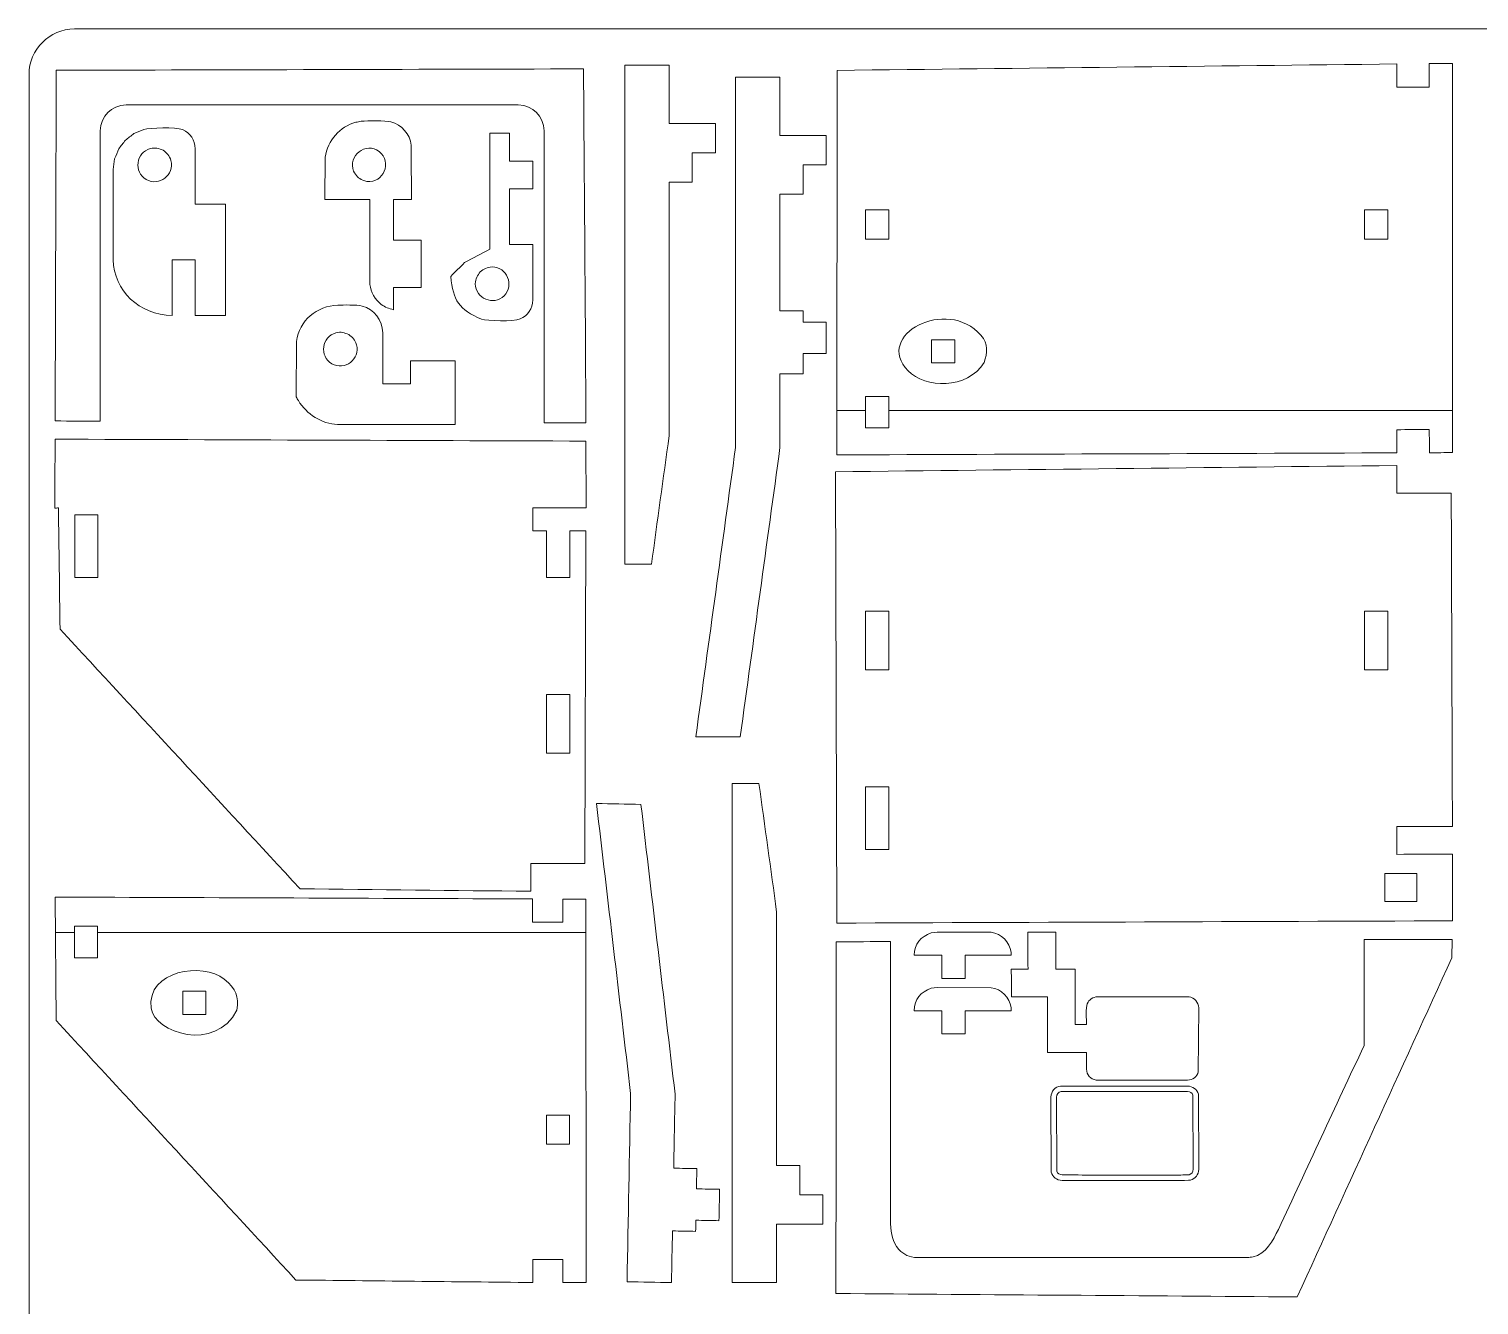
# Model space of a CAD drawing. Header units: centimetres. Extents: x -10 to 98, y 3 to 108.
# Drawn here: x 63.8 to 82.8, y 91.2 to 107.92 of the extents above; entities that cross this region are included whole.
import ezdxf

# ---------------------------------------------------------------- set-up
doc = ezdxf.new("R2010")
doc.units = ezdxf.units.CM
doc.header["$MEASUREMENT"] = 0
doc.layers.add('Camada 1', color=7, linetype='Continuous')

msp = doc.modelspace()

# ---------------------------------------------------------------- linework, layer by layer
at = {"layer": 'Camada 1', "color": 5, "lineweight": 9}
for points in [[(64.39477, 107.91719), (64.06754, 107.91719), (63.79979, 107.64944), (63.79979, 107.32219)], [(64.39477, 107.91719), (64.39477, 107.91719), (97.71478, 107.91719), (97.71478, 107.91719)], [(63.79979, 56.15219), (63.79979, 56.15219), (63.79979, 107.32219), (63.79979, 107.32219)]]:
    msp.add_open_spline(points, degree=3, dxfattribs=at)
at = {"layer": 'Camada 1', "color": 3, "lineweight": 9}
for points in [[(64.14245, 102.78076), (64.14723, 104.31243), (64.152, 105.84412), (64.15679, 107.37579)], [(64.15679, 107.37579), (66.45982, 107.3821), (68.76285, 107.38843), (71.06588, 107.39475)], [(71.06588, 107.39475), (71.07439, 106.21422), (71.08291, 105.0337), (71.09142, 103.85319)], [(72.18801, 107.44422), (71.99384, 107.44422), (71.79967, 107.44422), (71.6055, 107.44422)], [(71.6055, 107.44422), (71.6055, 105.26419), (71.6055, 103.08417), (71.6055, 100.90415)], [(72.18801, 106.6779), (72.18801, 106.93335), (72.18801, 107.18878), (72.18801, 107.44422)], [(74.38544, 102.33606), (74.38544, 102.33606), (74.38857, 107.37543), (74.38857, 107.37543)], [(74.38857, 107.37543), (76.83375, 107.40323), (79.27891, 107.43103), (81.72408, 107.45883)], [(81.72408, 107.45883), (81.72408, 107.35769), (81.72408, 107.25656), (81.72408, 107.15543)], [(82.14884, 107.15543), (82.14884, 107.25794), (82.14884, 107.36045), (82.14884, 107.46297)], [(82.14884, 107.46297), (82.24996, 107.46297), (82.35109, 107.46297), (82.45223, 107.46297)], [(82.45223, 107.46297), (82.45223, 107.46297), (82.45342, 102.3657), (82.45342, 102.3657)], [(73.64025, 107.2874), (73.44608, 107.2874), (73.2519, 107.2874), (73.05772, 107.2874)], [(73.05772, 102.4314), (73.05772, 104.05006), (73.05772, 105.66874), (73.05772, 107.2874)], [(73.64025, 106.52108), (73.64025, 106.77653), (73.64025, 107.03196), (73.64025, 107.2874)], [(81.72408, 107.15543), (81.86565, 107.15543), (82.00725, 107.15543), (82.14884, 107.15543)], [(65.07236, 106.92257), (64.87702, 106.91374), (64.7413, 106.77804), (64.73253, 106.58273)], [(65.07236, 106.92257), (66.78538, 106.92257), (68.49841, 106.92255), (70.21144, 106.92255)], [(70.55126, 106.58271), (70.54248, 106.77801), (70.40674, 106.91378), (70.21144, 106.92255)], [(65.30565, 106.60017), (65.26203, 106.58211), (65.21844, 106.56404), (65.17483, 106.54598)], [(65.81111, 106.59801), (65.72258, 106.63466), (65.38168, 106.62054), (65.30565, 106.60017)], [(65.97853, 106.34744), (65.9711, 106.46105), (65.91786, 106.55383), (65.81111, 106.59801)], [(68.08273, 106.69482), (67.87184, 106.6385), (67.71091, 106.45493), (67.68261, 106.23851)], [(68.15282, 106.7087), (68.12945, 106.70408), (68.10609, 106.69944), (68.08273, 106.69482)], [(68.54139, 106.70091), (68.47332, 106.71914), (68.23894, 106.71428), (68.15282, 106.7087)], [(68.80812, 106.39675), (68.79411, 106.53585), (68.68056, 106.66361), (68.54139, 106.70091)], [(72.79481, 106.6779), (72.59255, 106.6779), (72.39028, 106.6779), (72.18801, 106.6779)], [(72.79481, 106.29475), (72.79481, 106.42246), (72.79481, 106.55019), (72.79481, 106.6779)], [(64.73252, 102.77858), (64.73252, 104.04662), (64.73253, 105.31469), (64.73253, 106.58273)], [(64.97629, 106.34744), (65.00503, 106.38489), (65.03376, 106.42234), (65.06248, 106.45979)], [(65.06248, 106.45979), (65.09993, 106.48851), (65.13739, 106.51724), (65.17483, 106.54598)], [(70.09824, 106.55022), (70.01218, 106.55022), (69.92614, 106.55022), (69.84008, 106.55022)], [(69.84008, 106.55022), (69.84008, 106.04456), (69.84008, 105.53889), (69.84008, 105.03324)], [(70.09825, 106.18615), (70.09825, 106.3075), (70.09824, 106.42886), (70.09824, 106.55022)], [(70.55126, 106.58271), (70.55126, 105.30755), (70.55125, 104.03237), (70.55125, 102.75719)], [(73.64025, 106.52108), (73.84251, 106.52108), (74.04478, 106.52108), (74.24705, 106.52108)], [(74.24705, 106.13793), (74.24705, 106.26564), (74.24705, 106.39337), (74.24705, 106.52108)], [(64.90362, 106.07624), (64.90978, 106.12303), (64.91593, 106.16983), (64.9221, 106.21662)], [(64.9221, 106.21662), (64.94016, 106.26024), (64.95824, 106.30383), (64.97629, 106.34744)], [(65.97853, 106.34744), (65.97853, 106.10533), (65.97853, 105.86324), (65.97853, 105.62114)], [(67.67801, 105.68177), (67.67801, 105.68177), (67.68261, 106.23851), (67.68261, 106.23851)], [(68.80812, 106.39675), (68.80915, 106.15843), (68.8102, 105.92009), (68.81123, 105.68177)], [(72.49142, 106.29475), (72.49142, 106.16704), (72.49142, 106.0393), (72.49142, 105.91159)], [(72.49142, 106.29475), (72.59255, 106.29475), (72.69368, 106.29475), (72.79481, 106.29475)], [(64.90362, 104.89299), (64.90362, 105.28741), (64.90362, 105.68181), (64.90362, 106.07624)], [(70.40164, 106.18615), (70.30051, 106.18615), (70.19939, 106.18615), (70.09825, 106.18615)], [(70.40164, 105.82207), (70.40164, 105.94342), (70.40164, 106.06479), (70.40164, 106.18615)], [(73.94364, 106.13793), (73.94364, 106.01022), (73.94364, 105.88248), (73.94364, 105.75477)], [(74.24705, 106.13793), (74.14591, 106.13793), (74.04478, 106.13793), (73.94364, 106.13793)], [(72.18801, 102.58822), (72.18801, 103.696), (72.18801, 104.8038), (72.18801, 105.91159)], [(72.49142, 105.91159), (72.39028, 105.91159), (72.28915, 105.91159), (72.18801, 105.91159)], [(68.26427, 105.68177), (68.06886, 105.68177), (67.87343, 105.68177), (67.67801, 105.68177)], [(68.26681, 104.56947), (68.26596, 104.94024), (68.26512, 105.311), (68.26427, 105.68177)], [(68.81123, 105.68177), (68.73223, 105.68177), (68.65324, 105.68177), (68.57423, 105.68177)], [(68.57423, 105.68177), (68.57423, 105.50377), (68.57423, 105.32578), (68.57423, 105.14779)], [(70.09825, 105.09392), (70.09825, 105.33663), (70.09825, 105.57935), (70.09825, 105.82207)], [(70.09825, 105.82207), (70.19939, 105.82207), (70.30051, 105.82207), (70.40164, 105.82207)], [(73.64025, 104.22214), (73.64025, 104.73301), (73.64025, 105.24389), (73.64025, 105.75477)], [(73.94364, 105.75477), (73.84251, 105.75477), (73.74138, 105.75477), (73.64025, 105.75477)], [(65.97853, 105.62114), (66.11, 105.62114), (66.24148, 105.62114), (66.37295, 105.62114)], [(66.37295, 105.62114), (66.37295, 105.13571), (66.37295, 104.65027), (66.37295, 104.16484)], [(68.93831, 105.14779), (68.81696, 105.14779), (68.69559, 105.14779), (68.57423, 105.14779)], [(68.93831, 105.14779), (68.93831, 104.94148), (68.93831, 104.73516), (68.93831, 104.52886)], [(70.40164, 105.09392), (70.30051, 105.09392), (70.19939, 105.09392), (70.09825, 105.09392)], [(70.40164, 104.36761), (70.40164, 104.60972), (70.40164, 104.85181), (70.40164, 105.09392)], [(64.90362, 104.89299), (64.91322, 104.49058), (65.24333, 104.16484), (65.67513, 104.16484)], [(65.97853, 104.89299), (65.8774, 104.89299), (65.77627, 104.89299), (65.67513, 104.89299)], [(65.67513, 104.89299), (65.67513, 104.65027), (65.67513, 104.40755), (65.67513, 104.16484)], [(65.97853, 104.16484), (65.97853, 104.40755), (65.97853, 104.65027), (65.97853, 104.89299)], [(69.50643, 104.85532), (69.61765, 104.91462), (69.72888, 104.97394), (69.84008, 105.03324)], [(69.50643, 104.85532), (69.44653, 104.79543), (69.38663, 104.73553), (69.32673, 104.67563)], [(68.26681, 104.56947), (68.27839, 104.47013), (68.33714, 104.3683), (68.41503, 104.30893)], [(68.57423, 104.52886), (68.69559, 104.52886), (68.81696, 104.52886), (68.93831, 104.52886)], [(68.57423, 104.52886), (68.57423, 104.43177), (68.57423, 104.33469), (68.57423, 104.23759)], [(69.32673, 104.67563), (69.35956, 104.36081), (69.43105, 104.23819), (69.72877, 104.11488)], [(70.23422, 104.11705), (70.34098, 104.16124), (70.39418, 104.254), (70.40164, 104.36761)], [(66.37295, 104.16484), (66.24148, 104.16484), (66.11, 104.16484), (65.97853, 104.16484)], [(67.84824, 104.29869), (67.56499, 104.28954), (67.34218, 104.09497), (67.30673, 103.82388)], [(68.1655, 104.28629), (68.09608, 104.30489), (67.91346, 104.30079), (67.84824, 104.29869)], [(68.43535, 103.93461), (68.42979, 104.10352), (68.32587, 104.24331), (68.1655, 104.28629)], [(68.41503, 104.30893), (68.46626, 104.26989), (68.51815, 104.25535), (68.57423, 104.23759)], [(73.94364, 104.22214), (73.84251, 104.22214), (73.74138, 104.22214), (73.64025, 104.22214)], [(73.94364, 104.07651), (73.94364, 104.12506), (73.94364, 104.1736), (73.94364, 104.22214)], [(68.43535, 103.93461), (68.43535, 103.71211), (68.43535, 103.48963), (68.43535, 103.26714)], [(69.72877, 104.11488), (69.8048, 104.09451), (70.14568, 104.08039), (70.23422, 104.11705)], [(73.94364, 104.07651), (74.04478, 104.07651), (74.14591, 104.07651), (74.24705, 104.07651)], [(74.24705, 103.66523), (74.24705, 103.80232), (74.24705, 103.93942), (74.24705, 104.07651)], [(67.30212, 103.09724), (67.30212, 103.09724), (67.30673, 103.82388), (67.30673, 103.82388)], [(71.09142, 103.85319), (71.09345, 103.48718), (71.09547, 103.12117), (71.09751, 102.75517)], [(68.79942, 103.26714), (68.79942, 103.36827), (68.79942, 103.4694), (68.79942, 103.57054)], [(68.79942, 103.57054), (68.99359, 103.57054), (69.18777, 103.57054), (69.38195, 103.57054)], [(69.38195, 103.57054), (69.38195, 103.29141), (69.38195, 103.01229), (69.38195, 102.73316)], [(73.94364, 103.39958), (73.94364, 103.48813), (73.94364, 103.57668), (73.94364, 103.66523)], [(73.94364, 103.66523), (74.04478, 103.66523), (74.14591, 103.66523), (74.24705, 103.66523)], [(73.64025, 102.4314), (73.64025, 102.75413), (73.64025, 103.07686), (73.64025, 103.39958)], [(73.94364, 103.39958), (73.84251, 103.39958), (73.74138, 103.39958), (73.64025, 103.39958)], [(68.43535, 103.26714), (68.5567, 103.26714), (68.67806, 103.26714), (68.79942, 103.26714)], [(67.30212, 103.09724), (67.3112, 103.08058), (67.32027, 103.06392), (67.32935, 103.04727)], [(67.32935, 103.04727), (67.43725, 102.86843), (67.6356, 102.74487), (67.84345, 102.73316)], [(64.14245, 102.78076), (64.33913, 102.78003), (64.53583, 102.77931), (64.73252, 102.77858)], [(67.84345, 102.73316), (68.35628, 102.73316), (68.86912, 102.73316), (69.38195, 102.73316)], [(71.09751, 102.75517), (70.91543, 102.75584), (70.73333, 102.75652), (70.55125, 102.75719)], [(81.72415, 102.66642), (81.86574, 102.66694), (82.00732, 102.66746), (82.14891, 102.66798)], [(81.72527, 102.36302), (81.7249, 102.46416), (81.72453, 102.56529), (81.72415, 102.66642)], [(82.14891, 102.66798), (82.14928, 102.56686), (82.14965, 102.46572), (82.15003, 102.36459)], [(64.14247, 102.54225), (64.14064, 102.24131), (64.13881, 101.94036), (64.13698, 101.63942)], [(64.14247, 102.54225), (66.46082, 102.53374), (68.77917, 102.52524), (71.09753, 102.51673)], [(71.09981, 101.64294), (71.09981, 101.64294), (71.09753, 102.51673), (71.09753, 102.51673)], [(71.95632, 100.90415), (72.03355, 101.46551), (72.11078, 102.02686), (72.18801, 102.58822)], [(72.53753, 98.64139), (72.71092, 99.90472), (72.88433, 101.16806), (73.05772, 102.4314)], [(73.12003, 98.64139), (73.29344, 99.90472), (73.46685, 101.16806), (73.64025, 102.4314)], [(81.72527, 102.36302), (79.27866, 102.35404), (76.83205, 102.34505), (74.38544, 102.33606)], [(82.45342, 102.3657), (82.35229, 102.36534), (82.25117, 102.36496), (82.15003, 102.36459)], [(74.36675, 102.11499), (76.81914, 102.14241), (79.27152, 102.16984), (81.72391, 102.19725)], [(74.36675, 102.11499), (74.36675, 102.11499), (74.38448, 96.20073), (74.38448, 96.20073)], [(81.72391, 101.83319), (81.72391, 101.95454), (81.72391, 102.0759), (81.72391, 102.19725)], [(82.43608, 101.83319), (82.19869, 101.83319), (81.96131, 101.83319), (81.72391, 101.83319)], [(82.43608, 101.83319), (82.44136, 100.3773), (82.44665, 98.92142), (82.45194, 97.46554)], [(64.13698, 101.63942), (64.15316, 101.63979), (64.16934, 101.64016), (64.18551, 101.64054)], [(64.18551, 101.64054), (64.19259, 101.11115), (64.19967, 100.58175), (64.20675, 100.05236)], [(70.40199, 101.34034), (70.40199, 101.44147), (70.40199, 101.54259), (70.40199, 101.64373)], [(71.09981, 101.64294), (70.8672, 101.6432), (70.6346, 101.64348), (70.40199, 101.64373)], [(70.40199, 101.34034), (70.46186, 101.34034), (70.52175, 101.34034), (70.58162, 101.34034)], [(70.58162, 100.72831), (70.58162, 100.93232), (70.58162, 101.13632), (70.58162, 101.34034)], [(70.88501, 101.34034), (70.95617, 101.34034), (71.02732, 101.34034), (71.09847, 101.34034)], [(70.88501, 101.34034), (70.88501, 101.13632), (70.88501, 100.93232), (70.88501, 100.72831)], [(71.08267, 96.9812), (71.08267, 96.9812), (71.09847, 101.34034), (71.09847, 101.34034)], [(71.6055, 100.90415), (71.72243, 100.90415), (71.83938, 100.90415), (71.95632, 100.90415)], [(70.58162, 100.72831), (70.68276, 100.72831), (70.78388, 100.72831), (70.88501, 100.72831)], [(64.20675, 100.05236), (65.25491, 98.91815), (66.30305, 97.78394), (67.35121, 96.64972)], [(72.53753, 98.64139), (72.7317, 98.64139), (72.92587, 98.64139), (73.12003, 98.64139)], [(73.36503, 98.02967), (73.24809, 98.02967), (73.13114, 98.02967), (73.01421, 98.02967)], [(73.01421, 98.02967), (73.01421, 95.84965), (73.01421, 93.66963), (73.01421, 91.48961)], [(73.36503, 98.02967), (73.44226, 97.46831), (73.51949, 96.90697), (73.59672, 96.34561)], [(71.2363, 97.76746), (71.38541, 96.50102), (71.53452, 95.2346), (71.68364, 93.96818)], [(71.81871, 97.75627), (71.62457, 97.76001), (71.43044, 97.76373), (71.2363, 97.76746)], [(71.81871, 97.75627), (71.96782, 96.48984), (72.11693, 95.22341), (72.26604, 93.95699)], [(81.72377, 97.46554), (81.72421, 97.34418), (81.72466, 97.22282), (81.72509, 97.10146)], [(82.45194, 97.46554), (82.20922, 97.46554), (81.96649, 97.46554), (81.72377, 97.46554)], [(81.72509, 97.10146), (81.96783, 97.10235), (82.21054, 97.10325), (82.45325, 97.10414)], [(82.45325, 97.10414), (82.45331, 96.81289), (82.45336, 96.52163), (82.45342, 96.23038)], [(70.37402, 96.61712), (70.37402, 96.73847), (70.37402, 96.85983), (70.37402, 96.9812)], [(71.08267, 96.9812), (70.84645, 96.9812), (70.61024, 96.9812), (70.37402, 96.9812)], [(64.15545, 94.92444), (64.15545, 94.92444), (64.14059, 96.54166), (64.14059, 96.54166)], [(70.39923, 96.51741), (68.31302, 96.5255), (66.2268, 96.53357), (64.14059, 96.54166)], [(67.35121, 96.64972), (68.35881, 96.63886), (69.36642, 96.62798), (70.37402, 96.61712)], [(70.39923, 96.51741), (70.39923, 96.41581), (70.39923, 96.3142), (70.39923, 96.2126)], [(70.79365, 96.2126), (70.79365, 96.31374), (70.79365, 96.41487), (70.79365, 96.51599)], [(70.79365, 96.51599), (70.89478, 96.51599), (70.99591, 96.51599), (71.09705, 96.51599)], [(71.09705, 96.51599), (71.09705, 96.51599), (71.09941, 91.49017), (71.09941, 91.49017)], [(73.59672, 96.34561), (73.59672, 95.23783), (73.59672, 94.13003), (73.59672, 93.02224)], [(70.39923, 96.2126), (70.5307, 96.2126), (70.66218, 96.2126), (70.79365, 96.2126)], [(82.45342, 96.23038), (79.76377, 96.2205), (77.07412, 96.21061), (74.38448, 96.20073)], [(74.37771, 95.95572), (74.37632, 94.41928), (74.37492, 92.88287), (74.37353, 91.34644)], [(74.37771, 95.95572), (74.61464, 95.95659), (74.85157, 95.95747), (75.0885, 95.95833)], [(75.0885, 92.25986), (75.0885, 93.49269), (75.0885, 94.72552), (75.0885, 95.95833)], [(75.62235, 96.07173), (75.47908, 96.02315), (75.40732, 95.92963), (75.39748, 95.77867)], [(75.62235, 96.07173), (75.62235, 96.07173), (75.70088, 96.08207), (75.70088, 96.08207)], [(75.70088, 96.08207), (75.70088, 96.08207), (76.40794, 96.07948), (76.40794, 96.07948)], [(76.66915, 95.81827), (76.65143, 95.95309), (76.54276, 96.06175), (76.40794, 96.07948)], [(76.89005, 96.08182), (77.01142, 96.08189), (77.13277, 96.08196), (77.25413, 96.08204)], [(76.89033, 95.59805), (76.89024, 95.75931), (76.89014, 95.92058), (76.89005, 96.08182)], [(77.25413, 96.08204), (77.25422, 95.92078), (77.25432, 95.75952), (77.2544, 95.59826)], [(82.44665, 95.98537), (82.06229, 95.98475), (81.67793, 95.98413), (81.29358, 95.98351)], [(81.29358, 95.98351), (81.29358, 95.52082), (81.29358, 95.05812), (81.29358, 94.59543)], [(82.44423, 95.74663), (82.44423, 95.74663), (82.44665, 95.98537), (82.44665, 95.98537)], [(75.39748, 95.77867), (75.51884, 95.77867), (75.6402, 95.77867), (75.76156, 95.77867)], [(75.76156, 95.47528), (75.76156, 95.57642), (75.76156, 95.67753), (75.76156, 95.77867)], [(76.06495, 95.77867), (76.26721, 95.77867), (76.46948, 95.77867), (76.67174, 95.77867)], [(76.06495, 95.77867), (76.06495, 95.67753), (76.06495, 95.57642), (76.06495, 95.47528)], [(76.67174, 95.77867), (76.67089, 95.79187), (76.67002, 95.80507), (76.66915, 95.81827)], [(76.89033, 95.59805), (76.81752, 95.59801), (76.7447, 95.59797), (76.67189, 95.59793)], [(76.67189, 95.59793), (76.67196, 95.47656), (76.67202, 95.35521), (76.6721, 95.23385)], [(77.50994, 95.59842), (77.42476, 95.59837), (77.3396, 95.59832), (77.2544, 95.59826)], [(77.50994, 95.59842), (77.51009, 95.35571), (77.51023, 95.11298), (77.51037, 94.87027)], [(80.41954, 91.30178), (81.09445, 92.7834), (81.76933, 94.26501), (82.44423, 95.74663)], [(75.76156, 95.47528), (75.8627, 95.47528), (75.96381, 95.47528), (76.06495, 95.47528)], [(75.62235, 95.34589), (75.47908, 95.29731), (75.40732, 95.20379), (75.39748, 95.05283)], [(75.62235, 95.34589), (75.62235, 95.34589), (75.70088, 95.35623), (75.70088, 95.35623)], [(75.70088, 95.35623), (75.70088, 95.35623), (76.40794, 95.35364), (76.40794, 95.35364)], [(76.66915, 95.09243), (76.65143, 95.22725), (76.54276, 95.33591), (76.40794, 95.35364)], [(76.6721, 95.23385), (76.8301, 95.23395), (76.98809, 95.23403), (77.14608, 95.23414)], [(77.14608, 95.23414), (77.14622, 94.99141), (77.14636, 94.74869), (77.14651, 94.50598)], [(77.80142, 95.23452), (77.74135, 95.23251), (77.68973, 95.19978), (77.66692, 95.14454)], [(77.80142, 95.23452), (77.80142, 95.23452), (79.00004, 95.23397), (79.00004, 95.23397)], [(79.12675, 95.08965), (79.12421, 95.16509), (79.07228, 95.22451), (79.00004, 95.23397)], [(75.76156, 95.05283), (75.6402, 95.05283), (75.51884, 95.05283), (75.39748, 95.05283)], [(75.76156, 94.74944), (75.76156, 94.85058), (75.76156, 94.95169), (75.76156, 95.05283)], [(76.67174, 95.05283), (76.46948, 95.05283), (76.26721, 95.05283), (76.06495, 95.05283)], [(76.06495, 95.05283), (76.06495, 94.95169), (76.06495, 94.85058), (76.06495, 94.74944)], [(76.67174, 95.05283), (76.67089, 95.06602), (76.67002, 95.07923), (76.66915, 95.09243)], [(77.66692, 95.14454), (77.64607, 95.09401), (77.65597, 94.93549), (77.656, 94.87035)], [(79.12675, 95.08965), (79.12675, 95.08965), (79.12226, 94.25099), (79.12226, 94.25099)], [(64.15545, 94.92444), (65.20303, 93.79075), (66.25064, 92.65706), (67.29822, 91.52338)], [(77.51037, 94.87027), (77.55891, 94.87029), (77.60746, 94.87032), (77.656, 94.87035)], [(76.06495, 94.74944), (75.96381, 94.74944), (75.8627, 94.74944), (75.76156, 94.74944)], [(77.65622, 94.50627), (77.48631, 94.50618), (77.31641, 94.50607), (77.14651, 94.50598)], [(77.65622, 94.50627), (77.65624, 94.43346), (77.6563, 94.36064), (77.65635, 94.28784)], [(81.29358, 94.59543), (80.91933, 93.79251), (80.54509, 92.98958), (80.17083, 92.18665)], [(77.65635, 94.28784), (77.65887, 94.21235), (77.7108, 94.15297), (77.78305, 94.14351)], [(78.98166, 94.14298), (79.04923, 94.14524), (79.10511, 94.18682), (79.12226, 94.25099)], [(77.31784, 94.06522), (77.24556, 94.05579), (77.19365, 93.99638), (77.19111, 93.92094)], [(78.98247, 94.06522), (78.98247, 94.06522), (77.31784, 94.06522), (77.31784, 94.06522)], [(78.98166, 94.14298), (78.98166, 94.14298), (77.78305, 94.14351), (77.78305, 94.14351)], [(79.12305, 93.95718), (79.10591, 94.02136), (79.05005, 94.06295), (78.98247, 94.06522)], [(71.68364, 93.96818), (71.66784, 93.14576), (71.65205, 92.32336), (71.63626, 91.50095)], [(72.24747, 92.98897), (72.25367, 93.31164), (72.25985, 93.63432), (72.26604, 93.95699)], [(77.19111, 93.92094), (77.19111, 93.92094), (77.19533, 92.93664), (77.19533, 92.93664)], [(79.1273, 92.9729), (79.1273, 92.9729), (79.12305, 93.95718), (79.12305, 93.95718)], [(72.55081, 92.98316), (72.44969, 92.9851), (72.34858, 92.98704), (72.24747, 92.98897)], [(72.5457, 92.71755), (72.54741, 92.80608), (72.54911, 92.89462), (72.55081, 92.98316)], [(73.59672, 93.02224), (73.69786, 93.02224), (73.79899, 93.02224), (73.90013, 93.02224)], [(73.90013, 93.02224), (73.90013, 92.89452), (73.90013, 92.76679), (73.90013, 92.63908)], [(77.19533, 92.93664), (77.21309, 92.87024), (77.26725, 92.83318), (77.33593, 92.8286)], [(79.01924, 92.83231), (79.08344, 92.84946), (79.12502, 92.90534), (79.1273, 92.9729)], [(77.33593, 92.8286), (77.51502, 92.82847), (78.97211, 92.81972), (79.01924, 92.83231)], [(72.84905, 92.71173), (72.74793, 92.71367), (72.64683, 92.71561), (72.5457, 92.71755)], [(72.84114, 92.30052), (72.84379, 92.43759), (72.84642, 92.57465), (72.84905, 92.71173)], [(74.20352, 92.63908), (74.10239, 92.63908), (74.00126, 92.63908), (73.90013, 92.63908)], [(74.20352, 92.63908), (74.20352, 92.51137), (74.20352, 92.38363), (74.20352, 92.25592)], [(72.21868, 91.48977), (72.22301, 91.71537), (72.22734, 91.94097), (72.23167, 92.16658)], [(72.23167, 92.16658), (72.33279, 92.16464), (72.43389, 92.16269), (72.53502, 92.16075)], [(72.53781, 92.30636), (72.53687, 92.25782), (72.53595, 92.20929), (72.53502, 92.16075)], [(72.53781, 92.30636), (72.63893, 92.3044), (72.74003, 92.30246), (72.84114, 92.30052)], [(73.59672, 92.25592), (73.79899, 92.25592), (74.00126, 92.25592), (74.20352, 92.25592)], [(73.59672, 92.25592), (73.59672, 92.00048), (73.59672, 91.74504), (73.59672, 91.48961)], [(75.0885, 92.25986), (75.09616, 92.12023), (75.11327, 92.03517), (75.19623, 91.92206)], [(79.83876, 91.82565), (80.01069, 91.86334), (80.10187, 92.04229), (80.17083, 92.18665)], [(70.79364, 91.79357), (70.66296, 91.79357), (70.53228, 91.79357), (70.4016, 91.79357)], [(70.4016, 91.79357), (70.4016, 91.69243), (70.4016, 91.59131), (70.4016, 91.49017)], [(70.79364, 91.49017), (70.79364, 91.59131), (70.79364, 91.69243), (70.79364, 91.79357)], [(75.19623, 91.92206), (75.27136, 91.85392), (75.32333, 91.8206), (75.44491, 91.81775)], [(75.44491, 91.81775), (76.88425, 91.81775), (78.32359, 91.81775), (79.76293, 91.81775)], [(79.76293, 91.81775), (79.78821, 91.82038), (79.81349, 91.82302), (79.83876, 91.82565)], [(67.29822, 91.52338), (68.33269, 91.5123), (69.36713, 91.50124), (70.4016, 91.49017)], [(70.79364, 91.49017), (70.89557, 91.49017), (70.99749, 91.49017), (71.09941, 91.49017)], [(71.63626, 91.50095), (71.83039, 91.49721), (72.02454, 91.49349), (72.21868, 91.48977)], [(73.01421, 91.48961), (73.20838, 91.48961), (73.40255, 91.48961), (73.59672, 91.48961)], [(74.37353, 91.34644), (76.38888, 91.33155), (78.40419, 91.31667), (80.41954, 91.30178)]]:
    msp.add_open_spline(points, degree=3, dxfattribs=at)
at = {"layer": 'Camada 1', "lineweight": 9}
for points in [[(68.38877, 106.31017), (68.21414, 106.44421), (67.96971, 106.25667), (68.05398, 106.05326)], [(65.38888, 106.35026), (65.20167, 106.30011), (65.16776, 106.04254), (65.3356, 105.94562)], [(65.55648, 106.3282), (65.50236, 106.35062), (65.45427, 106.36778), (65.38888, 106.35026)], [(65.65939, 106.19408), (65.64186, 106.25947), (65.60293, 106.29254), (65.55648, 106.3282)], [(68.22729, 105.92029), (68.44555, 105.89157), (68.56346, 106.17607), (68.38877, 106.31017)], [(65.3356, 105.94562), (65.50344, 105.84872), (65.70955, 106.00687), (65.65939, 106.19408)], [(68.05398, 106.05326), (68.07961, 105.99139), (68.12206, 105.964), (68.17222, 105.93505)], [(68.22729, 105.92029), (68.20893, 105.9252), (68.19058, 105.93013), (68.17222, 105.93505)], [(74.76169, 105.16483), (74.76169, 105.29255), (74.76169, 105.42027), (74.76169, 105.54799)], [(75.06509, 105.54799), (74.96395, 105.54799), (74.86282, 105.54799), (74.76169, 105.54799)], [(75.06509, 105.54799), (75.06509, 105.42027), (75.06509, 105.29255), (75.06509, 105.16483)], [(81.30051, 105.16483), (81.30051, 105.29255), (81.30051, 105.42027), (81.30051, 105.54799)], [(81.60391, 105.54799), (81.50277, 105.54799), (81.40165, 105.54799), (81.30051, 105.54799)], [(81.60391, 105.54799), (81.60391, 105.42027), (81.60391, 105.29255), (81.60391, 105.16483)], [(74.76169, 105.16483), (74.86282, 105.16483), (74.96395, 105.16483), (75.06509, 105.16483)], [(81.30051, 105.16483), (81.40165, 105.16483), (81.50277, 105.16483), (81.60391, 105.16483)], [(69.71297, 104.73432), (69.67733, 104.68788), (69.64827, 104.64582), (69.64827, 104.57814)], [(69.86916, 104.79902), (69.80147, 104.79902), (69.75941, 104.76996), (69.71297, 104.73432)], [(70.02533, 104.42196), (70.16236, 104.55899), (70.06296, 104.79901), (69.86916, 104.79902)], [(69.64827, 104.57814), (69.64828, 104.38433), (69.8883, 104.28493), (70.02533, 104.42196)], [(67.82142, 103.93558), (67.6342, 103.88544), (67.6003, 103.62786), (67.76814, 103.53095)], [(67.98901, 103.91352), (67.93489, 103.93594), (67.88681, 103.9531), (67.82142, 103.93558)], [(67.76814, 103.53095), (67.93598, 103.43405), (68.14208, 103.5922), (68.09193, 103.77941)], [(68.09193, 103.77941), (68.0744, 103.8448), (68.03547, 103.87787), (67.98901, 103.91352)], [(75.62669, 103.84557), (75.72782, 103.84557), (75.82895, 103.84557), (75.93009, 103.84557)], [(75.62669, 103.84557), (75.62669, 103.74443), (75.62669, 103.64331), (75.62669, 103.54218)], [(75.93009, 103.54218), (75.93009, 103.64331), (75.93009, 103.74443), (75.93009, 103.84557)], [(75.62669, 103.54218), (75.72782, 103.54218), (75.82895, 103.54218), (75.93009, 103.54218)], [(74.76169, 102.69214), (74.76169, 102.69214), (74.76169, 103.10342), (74.76169, 103.10342)], [(74.76169, 103.10342), (74.86282, 103.10342), (74.96395, 103.10342), (75.06509, 103.10342)], [(75.06509, 103.10342), (75.06509, 103.04113), (75.06509, 102.97885), (75.06509, 102.91657)], [(75.06509, 102.91657), (75.06509, 102.84176), (75.06509, 102.76696), (75.06509, 102.69214)], [(75.06509, 102.69214), (74.96395, 102.69214), (74.86282, 102.69214), (74.76169, 102.69214)], [(64.3988, 101.55087), (64.3988, 101.27668), (64.3988, 101.00251), (64.3988, 100.72832)], [(64.7022, 101.55087), (64.60106, 101.55087), (64.49993, 101.55087), (64.3988, 101.55087)], [(64.7022, 100.72832), (64.7022, 101.00251), (64.7022, 101.27668), (64.7022, 101.55087)], [(64.7022, 100.72832), (64.60106, 100.72832), (64.49993, 100.72832), (64.3988, 100.72832)], [(74.76152, 100.28642), (74.86266, 100.28642), (74.96378, 100.28642), (75.06492, 100.28642)], [(74.76152, 100.28642), (74.76152, 100.03099), (74.76152, 99.77556), (74.76152, 99.52011)], [(75.06492, 99.52011), (75.06492, 99.77556), (75.06492, 100.03099), (75.06492, 100.28642)], [(81.30036, 100.28642), (81.40148, 100.28642), (81.50261, 100.28642), (81.60375, 100.28642)], [(81.30036, 99.52011), (81.30036, 99.77556), (81.30036, 100.03099), (81.30036, 100.28642)], [(81.60375, 99.52011), (81.60375, 99.77556), (81.60375, 100.03099), (81.60375, 100.28642)], [(74.76152, 99.52011), (74.86266, 99.52011), (74.96378, 99.52011), (75.06492, 99.52011)], [(81.30036, 99.52011), (81.40148, 99.52011), (81.50261, 99.52011), (81.60375, 99.52011)], [(70.58161, 98.42936), (70.58161, 98.68479), (70.58161, 98.94022), (70.58161, 99.19567)], [(70.885, 99.19567), (70.78387, 99.19567), (70.68275, 99.19567), (70.58161, 99.19567)], [(70.885, 99.19567), (70.885, 98.94022), (70.885, 98.68479), (70.885, 98.42936)], [(70.58161, 98.42936), (70.68275, 98.42936), (70.78387, 98.42936), (70.885, 98.42936)], [(75.06492, 97.98748), (74.96378, 97.98748), (74.86266, 97.98748), (74.76152, 97.98748)], [(74.76152, 97.16492), (74.76152, 97.43911), (74.76152, 97.7133), (74.76152, 97.98748)], [(75.06492, 97.98748), (75.06492, 97.7133), (75.06492, 97.43911), (75.06492, 97.16492)], [(74.76152, 97.16492), (74.86266, 97.16492), (74.96378, 97.16492), (75.06492, 97.16492)], [(81.98362, 96.8493), (81.84488, 96.8493), (81.70615, 96.8493), (81.56742, 96.8493)], [(81.56742, 96.48523), (81.56742, 96.60659), (81.56742, 96.72794), (81.56742, 96.8493)], [(81.98362, 96.8493), (81.98362, 96.72794), (81.98362, 96.60659), (81.98362, 96.48523)], [(81.56742, 96.48523), (81.70615, 96.48523), (81.84488, 96.48523), (81.98362, 96.48523)], [(64.39604, 95.747), (64.39604, 95.747), (64.39604, 96.15828), (64.39604, 96.15828)], [(64.39604, 96.15828), (64.49717, 96.15828), (64.5983, 96.15828), (64.69944, 96.15828)], [(64.69944, 96.15828), (64.69944, 96.13081), (64.69944, 96.10336), (64.69944, 96.07589)], [(64.69944, 96.07589), (64.69944, 95.96626), (64.69944, 95.85664), (64.69944, 95.747)], [(64.69944, 95.747), (64.5983, 95.747), (64.49717, 95.747), (64.39604, 95.747)], [(66.11799, 95.30824), (66.01685, 95.30824), (65.91574, 95.30824), (65.8146, 95.30824)], [(65.8146, 95.30824), (65.8146, 95.20711), (65.8146, 95.10599), (65.8146, 95.00485)], [(66.11799, 95.00485), (66.11799, 95.10599), (66.11799, 95.20711), (66.11799, 95.30824)], [(66.11799, 95.00485), (66.01685, 95.00485), (65.91574, 95.00485), (65.8146, 95.00485)], [(70.57885, 93.30241), (70.57885, 93.43012), (70.57885, 93.55784), (70.57885, 93.68557)], [(70.57885, 93.68557), (70.67999, 93.68557), (70.78111, 93.68557), (70.88224, 93.68557)], [(70.88224, 93.68557), (70.88224, 93.55784), (70.88224, 93.43012), (70.88224, 93.30241)], [(70.57885, 93.30241), (70.67999, 93.30241), (70.78111, 93.30241), (70.88224, 93.30241)]]:
    msp.add_open_spline(points, degree=3, dxfattribs=at)
at = {"layer": 'Camada 1', "color": 1, "lineweight": 9}
for points in [[(76.27428, 103.90436), (75.82311, 104.41501), (74.86603, 103.90375), (75.31817, 103.43934)], [(76.31649, 103.54748), (76.35624, 103.67151), (76.37133, 103.79452), (76.27428, 103.90436)], [(75.31817, 103.43934), (75.54469, 103.20667), (76.09061, 103.18914), (76.31649, 103.54748)], [(74.3858, 102.91657), (74.5111, 102.91657), (74.63639, 102.91657), (74.76169, 102.91657)], [(75.06509, 102.91657), (77.52838, 102.91657), (79.99166, 102.91657), (82.45496, 102.91657)], [(64.14486, 96.07589), (64.22859, 96.07589), (64.31232, 96.07589), (64.39604, 96.07589)], [(71.09925, 96.07588), (68.96598, 96.07588), (66.8327, 96.07589), (64.69944, 96.07589)], [(66.35767, 95.46625), (66.08221, 95.69345), (65.33685, 95.58313), (65.39992, 95.08439)], [(66.52204, 95.06023), (66.55053, 95.23998), (66.51872, 95.33341), (66.35767, 95.46625)], [(65.39992, 95.08439), (65.44015, 94.76622), (66.2459, 94.49851), (66.52204, 95.06023)], [(77.32322, 93.99382), (77.28662, 93.98722), (77.2642, 93.95647), (77.26252, 93.9197)], [(77.26252, 93.9197), (77.26252, 93.9197), (77.2667, 92.94756), (77.2667, 92.94756)], [(78.98247, 93.99382), (78.98247, 93.99382), (77.32322, 93.99382), (77.32322, 93.99382)], [(79.0517, 93.94616), (79.04043, 93.97615), (79.01268, 93.99276), (78.98247, 93.99382)], [(79.0559, 92.97412), (79.0559, 92.97412), (79.0517, 93.94616), (79.0517, 93.94616)], [(77.2667, 92.94756), (77.2782, 92.91638), (77.30528, 92.9027), (77.33856, 92.9)], [(79.00396, 92.9022), (79.03626, 92.91226), (79.05437, 92.94068), (79.0559, 92.97412)], [(78.16931, 92.89719), (77.8924, 92.89774), (77.61545, 92.89978), (77.33856, 92.9)], [(78.16931, 92.89719), (78.35411, 92.89682), (78.53894, 92.89661), (78.72374, 92.89758)], [(78.72374, 92.89758), (78.78847, 92.89793), (78.85325, 92.89834), (78.91799, 92.8995)], [(78.91799, 92.8995), (78.94414, 92.89996), (78.97773, 92.89924), (79.00396, 92.9022)]]:
    msp.add_open_spline(points, degree=3, dxfattribs=at)

doc.saveas('drawing.dxf')
